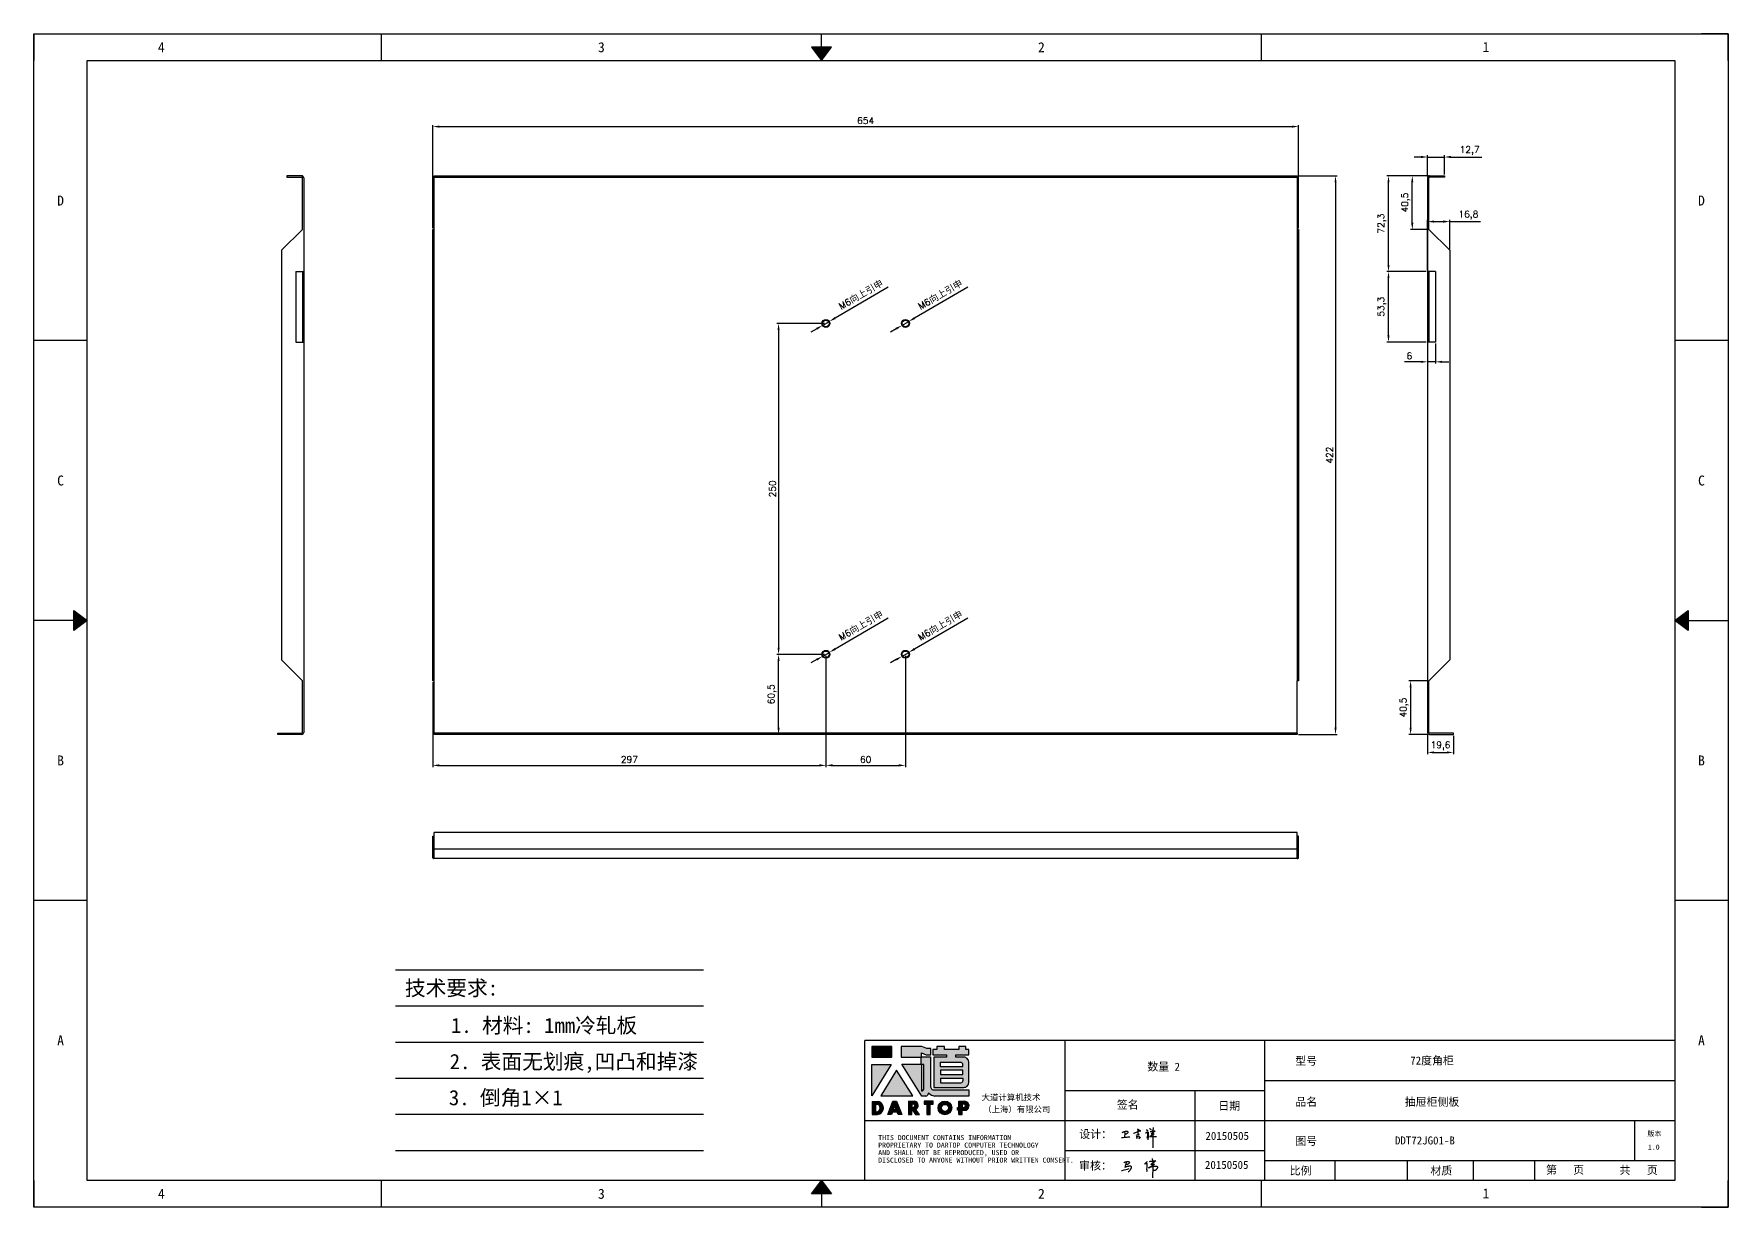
# Model space of a CAD drawing. Header units: millimetres. Extents: x -43476 to -13830, y -16942 to 55335.
# Drawn here: x -38218 to -36938, y 33428 to 34314 of the extents above; entities that cross this region are included whole.
import ezdxf
from ezdxf.enums import TextEntityAlignment as Align

# ---------------------------------------------------------------- set-up
doc = ezdxf.new("R2010")
doc.units = ezdxf.units.MM
doc.linetypes.add('DOT', pattern=[0.25, 0, -0.25])
doc.layers.add('4', color=7, linetype='Continuous')
doc.layers.add('print', color=30, linetype='Continuous')
doc.layers.add('dim', color=2, linetype='Continuous', lineweight=9)
doc.styles.add('Dartop', font='')
doc.styles.add('HZ', font='')
doc.styles.add('hzHT', font='simhei.ttf')
doc.styles.get("Standard").update_dxf_attribs({"font": 'txt', "bigfont": 'gbcbig.shx'})
doc.styles.get('Dartop').set_extended_font_data('FangSong_GB2312')
doc.styles.get('HZ').set_extended_font_data('SimSun')
doc.dimstyles.new('small', dxfattribs={"dimtxt": 5, "dimasz": 5, "dimexe": 1.25, "dimexo": 1, "dimgap": 2, "dimtad": 1, "dimtxsty": 'Standard', "dimcen": 2.5, "dimadec": 0, "dimazin": 0, "dimtfac": 1, "dimtmove": 0, "dimatfit": 3, "dimfxl": 0, "dimarcsym": 0})

# ---------------------------------------------------------------- blocks, each defined once
blk = doc.blocks.new('*U5')
at = {"color": 254, "linetype": 'Continuous', "extrusion": (0, 0, -1)}
for points in [[(-17, 0.333), (-16.812, 0.25), (-17, 0.5)], [(-17, 0.333), (-17.188, 0.25), (-16.812, 0.25)], [(-17, 0.333), (-17, 0.5), (-17.188, 0.25)]]:
    blk.add_solid(points, dxfattribs=at)
blk = doc.blocks.new('*U4')
at = {"color": 254, "linetype": 'Continuous', "extrusion": (0, 0, -1)}
for points in [[(-33.167, 11), (-33, 11), (-33.25, 11.188)], [(-33.167, 11), (-33.25, 11.188), (-33.25, 10.812)], [(-33.167, 11), (-33.25, 10.812), (-33, 11)]]:
    blk.add_solid(points, dxfattribs=at)
blk = doc.blocks.new('*U6')
at = {"color": 254, "linetype": 'Continuous'}
for points in [[(17, 21.667), (17.188, 21.75), (16.812, 21.75)], [(17, 21.667), (16.812, 21.75), (17, 21.5)], [(17, 21.667), (17, 21.5), (17.188, 21.75)]]:
    blk.add_solid(points, dxfattribs=at)
blk = doc.blocks.new('*U3')
at = {"color": 254, "linetype": 'Continuous', "extrusion": (0, 0, -1)}
for points in [[(-0.833, 11), (-0.75, 10.812), (-0.75, 11.188)], [(-0.833, 11), (-0.75, 11.188), (-1, 11)], [(-0.833, 11), (-1, 11), (-0.75, 10.812)]]:
    blk.add_solid(points, dxfattribs=at)
blk = doc.blocks.new('dadao')
for p, q in [((48, 19.2), (44.9, 10.4)), ((44.9, 10.4), (51.2, 10.4)), ((51.2, 10.4), (48, 19.2))]:
    blk.add_line(p, q)
for points in [[(41.8, 121.6), (41.8, 143.7), (-0.4, 143.7), (-0.4, 121.6), (41.8, 121.6)], [(104.8, 122), (104.8, 130.3), (114.1, 126.3), (124.2, 126.3), (124.2, 139.6), (115.9, 139.6), (105.1, 143.9), (61.5, 143.9)], [(61.7, 144), (61.7, 121.3), (103.9, 121.3)], [(113.4, 38.7), (105.1, 38.7), (63, 106.5), (103.9, 106.5), (103.9, 120.9), (103.9, 121.3)], [(109.7, 53.6), (109.7, 106.2), (104.3, 106.2), (104.3, 50.4), (106.6, 50.4)], [(144.6, 94.4), (144.6, 84.8), (192, 84.8), (192, 94.1), (144.9, 94.1)], [(120.2, 45), (119.5, 45), (119.5, 44.6)], [(0, 28), (0, 0), (11.8, 0)], [(0.1, 28), (14, 28)], [(7.1, 21.8), (7.1, 6.1), (12, 6.1)], [(7.1, 21.8), (11.4, 21.8)], [(76.8, 28.2), (76.8, 0), (84.1, 0), (84.1, 11.1), (91.6, -0.1), (100.3, -0.1), (91.7, 11.1)], [(76.8, 28.2), (90.6, 28.2)], [(84, 22.7), (84, 15.3), (87.2, 15.3)], [(84, 22.7), (87.3, 22.7)], [(183.7, 0), (183.7, 9.6), (180.6, 9.6), (180.6, 14.9), (183.8, 14.9), (183.8, 28.1), (196.1, 28.1), (196.5, 28.1)], [(183.7, 0), (190.9, 0), (190.9, 9.6), (198.8, 9.6)], [(194.9, 22.3), (190.8, 22.3), (190.8, 15), (194.4, 15)]]:
    blk.add_lwpolyline(points)
blk.add_lwpolyline([(137.1, 144.2), (137.1, 137.9), (128.3, 137.9), (128.3, 126.5), (157.3, 126.5), (157.3, 121.5), (130.3, 121.5), (130.3, 57.5), (194.4, 57.5, 0.414214), (204.4, 67.5), (204.4, 111.3, 0.414214), (194.4, 121.3), (177.5, 121.3), (177.5, 126.3), (204.7, 126.3), (204.7, 137.7), (198.2, 137.7), (198.2, 143.9), (183.3, 143.9), (183.3, 138), (153, 138), (153, 144.2), (137.1, 144.2)], format="xyb", close=True)
for points in [[(104.8, 122), (123.4, 122), (123.4, 60, 0.414214), (131.4, 52), (204.8, 52), (204.8, 39.1), (131.7, 39.1)], [(144.3, 110.8), (144.3, 101.8), (192.3, 101.8), (192.3, 105.5, 0.414214), (187.3, 110.5), (144.3, 110.5)], [(144.6, 77), (144.6, 67.5), (187.6, 67.5, 0.414214), (192.6, 72.5), (192.6, 76.4), (144.6, 76.4)]]:
    blk.add_lwpolyline(points, format="xyb")
for points in [[(-0.3, 106.2), (40.4, 106.2), (-0.3, 39.7), (-0.3, 106.2)], [(51.7, 94.1), (18.4, 39.3), (86.2, 39.3)], [(43.8, 28.2), (51.8, 28.2), (62.6, -0.1), (55, -0.1), (53.2, 5), (42.9, 5), (41.1, 0), (33.6, 0)], [(110, 28.1), (110, 21.9), (116, 21.9), (116, -0.1), (123.2, -0.1), (123.2, 22), (129.2, 22), (129.2, 28.1), (110, 28.1)]]:
    blk.add_lwpolyline(points, close=True)
for radius in [14.5, 7.44]:
    blk.add_circle((154.2, 14.2), radius)
for centre, radius, start, end in [((99.2, 60.7), 12.6, 305.6399, 325.969), ((111.6, 46.7), 8.19, 282.9811, 347.6627), ((136, 61.7), 22.9, 226.7358, 259.3209), ((8.5, 13.9), 8.49, 294.2143, 69.7177), ((9.6, 14.2), 14.4, 278.6604, 72.3203), ((86.4, 19), 3.8, 282.527, 76.7196), ((88.6, 19.4), 8.95, 290.6073, 77.2124), ((193.7, 18.7), 3.8, 280.9891, 72.5513), ((195.7, 18.6), 9.51, 288.8959, 85.2442)]:
    blk.add_arc(centre, radius, start, end)
blk = doc.blocks.new('h')
for p, q in [((20768.1, -2360.9), (20773, -2359.1)), ((20769.5, -2366.9), (20769.8, -2370.6)), ((20769.8, -2370.6), (20770.9, -2378)), ((20770.9, -2378), (20771.5, -2370.6)), ((20772.4, -2369.3), (20774.9, -2367.8)), ((20773, -2359.1), (20784.1, -2355.2)), ((20773.3, -2331.8), (20775.3, -2338.7)), ((20789.1, -2340.9), (20773.5, -2331.9)), ((20775.3, -2338.7), (20775.6, -2351.2)), ((20775.6, -2351.2), (20775.5, -2357.3)), ((20782.2, -2369.2), (20780, -2377.1)), ((20780, -2377.1), (20788.3, -2371.3)), ((20780.1, -2366.4), (20780.8, -2366.4)), ((20781.9, -2367.4), (20782.2, -2369.2)), ((20845.7, -2343.5), (20848.4, -2353)), ((20848.9, -2370.3), (20847.9, -2424)), ((20848.4, -2353), (20848.9, -2370.3))]:
    blk.add_line(p, q)
for points in [[(20696.6, -2372.4, 0.002073), (20710.6, -2371.9, 0.016137), (20719.6, -2371.3, 0.008314), (20736.9, -2369.3)], [(20699.1, -2348.2, -0.029745), (20704.6, -2345.4, -0.046842), (20708.4, -2344.2, -0.00919), (20714.3, -2343, -0.018517), (20717.2, -2342.5, -0.037841), (20720.3, -2342.4, -0.039541), (20723.2, -2342.8, -0.149785), (20726, -2344.3, -0.204935), (20726.9, -2346.6, -0.074872), (20726.5, -2348.3, -0.061615), (20725.6, -2350.3, -0.034204), (20723.8, -2352.6, -0.045776), (20722.3, -2354.1, -0.054985), (20720.4, -2355.3, -0.036348), (20717.3, -2356.5, -0.067752), (20715.7, -2356.8, -0.043553), (20713.2, -2356.7)], [(20755, -2351.9, -0.024077), (20759.9, -2350.1, -0.013147), (20768.7, -2346.5, -0.00522), (20775.4, -2344.1, -0.018517), (20777.3, -2343.4, -0.008274), (20786.3, -2341, -0.039541), (20788.3, -2340.8, -0.079216), (20789.4, -2341, -0.204935)], [(20813.5, -2350.1, 0.007348), (20815.9, -2348.7, 0.008421), (20818, -2347.3, 0.009459), (20819.7, -2346.2, -0.016325), (20820.7, -2345.5, -0.173771), (20821.8, -2345.3, -0.085159), (20823.9, -2346, -0.125883), (20826, -2347.9, -0.160659), (20826.6, -2350.1, -0.010447), (20826.5, -2352.3, -0.008247), (20826.2, -2355.1, -0.002698), (20825.3, -2374, 0.001562), (20823.9, -2383.7, 0.016137)], [(20816.8, -2335, -0.053561), (20819.6, -2336.1, -0.075272), (20821.3, -2337.3, -0.005295), (20822.5, -2338.5, -0.009337), (20823.1, -2339.1, -0.026146), (20823.7, -2339.8, -0.016644), (20824.5, -2340.9)], [(20832.1, -2329.2, -0.053561), (20834.9, -2330.3, -0.075272), (20836.7, -2331.5, -0.005295), (20837.8, -2332.6, -0.009337), (20838.5, -2333.3, -0.026146), (20839, -2334, -0.016644), (20839.8, -2335.1)], [(20836, -2343.7, -0.02797), (20842.1, -2342.6, -0.048868), (20845.6, -2342.2, -0.00919), (20851.1, -2341.4, -0.018517), (20853.9, -2341.1, -0.037841), (20856.7, -2341.2, -0.039541), (20859.4, -2341.6, -0.018282), (20840.6, -2354.7, -0.000937)], [(20847.6, -2340.2, 0.021784), (20849.6, -2335.9, 0.028296), (20850.8, -2332.4, 0.008136), (20851.9, -2328.2, 0.028913), (20852.2, -2327, 0.08193), (20852.1, -2325.9, 0.075058), (20851.7, -2324.7, 0.275043)]]:
    blk.add_lwpolyline(points, format="xyb")
for points in [[(20711.3, -2343.5), (20711.3, -2343.5), (20711.5, -2355.8), (20710.7, -2368), (20710.6, -2371.9)], [(20821.5, -2350.6), (20822.4, -2359.2), (20822.2, -2364.9), (20821.7, -2369), (20821.3, -2376.3), (20823.6, -2368.5), (20827.2, -2366.3), (20829.5, -2366.3)], [(20840.6, -2354.7), (20850, -2354.7), (20855, -2354.3), (20845.9, -2361.1), (20840.5, -2364), (20833, -2367.5), (20863.2, -2367.4), (20865.9, -2367.3)]]:
    blk.add_lwpolyline(points)
for centre, radius, start, end in [((20773.7, -2371.2), 2.3, 121.9907, 163.60158), ((20787.5, -2406), 40.3, 100.61827, 108.24823), ((20780.8, -2367.6), 1.15, 9.4675, 90)]:
    blk.add_arc(centre, radius, start, end)
blk = doc.blocks.new('*D17')
at = {"layer": 'Defpoints', "color": 0, "transparency": 16777216}
for p in [(-37262.6, 34244.2), (-37916.6, 34166.5), (-37262.6, 34166.5)]:
    blk.add_point(p, dxfattribs=at)
at = {"layer": 'dim', "color": 0, "lineweight": -2, "transparency": 16777216}
for p, q in [((-37916.6, 34167.5), (-37916.6, 34245.4)), ((-37911.6, 34244.2), (-37267.6, 34244.2)), ((-37262.6, 34167.5), (-37262.6, 34245.4))]:
    blk.add_line(p, q, dxfattribs=at)
at = {"layer": 'dim', "color": 0, "transparency": 16777216}
for points in [[(-37911.6, 34245), (-37911.6, 34243.4), (-37916.6, 34244.2)], [(-37267.6, 34245), (-37267.6, 34243.4), (-37262.6, 34244.2)]]:
    blk.add_solid(points, dxfattribs=at)
at = {"layer": 'dim', "color": 0, "transparency": 16777216, "insert": (-37589.6, 34248.7), "char_height": 5, "attachment_point": 5}
blk.add_mtext('654', dxfattribs=at)
blk = doc.blocks.new('*D18')
at = {"layer": 'Defpoints', "color": 0, "transparency": 16777216}
for p in [(-37263.6, 34207), (-37263.6, 33785), (-37234.7, 33785)]:
    blk.add_point(p, dxfattribs=at)
at = {"layer": 'dim', "color": 0, "lineweight": -2, "transparency": 16777216}
for p, q in [((-37262.6, 34207), (-37233.5, 34207)), ((-37234.7, 34202), (-37234.7, 33790)), ((-37262.6, 33785), (-37233.5, 33785))]:
    blk.add_line(p, q, dxfattribs=at)
at = {"layer": 'dim', "color": 0, "transparency": 16777216}
for points in [[(-37235.5, 34202), (-37233.9, 34202), (-37234.7, 34207)], [(-37235.5, 33790), (-37233.9, 33790), (-37234.7, 33785)]]:
    blk.add_solid(points, dxfattribs=at)
at = {"layer": 'dim', "color": 0, "transparency": 16777216, "insert": (-37239.2, 33996), "char_height": 5, "attachment_point": 5, "rotation": 90}
blk.add_mtext('422', dxfattribs=at)
blk = doc.blocks.new('*D19')
at = {"layer": 'Defpoints', "color": 0, "transparency": 16777216}
for p in [(-37152.5, 34221.2), (-37165.2, 34205.5), (-37152.5, 34207)]:
    blk.add_point(p, dxfattribs=at)
at = {"layer": 'dim', "color": 0, "lineweight": -2, "transparency": 16777216}
for p, q in [((-37170.2, 34221.2), (-37175.2, 34221.2)), ((-37165.2, 34206.5), (-37165.2, 34222.5)), ((-37165.2, 34221.2), (-37152.5, 34221.2)), ((-37152.5, 34208), (-37152.5, 34222.5)), ((-37147.5, 34221.2), (-37124.3, 34221.2))]:
    blk.add_line(p, q, dxfattribs=at)
at = {"layer": 'dim', "color": 0, "transparency": 16777216}
for points in [[(-37170.2, 34222.1), (-37170.2, 34220.4), (-37165.2, 34221.2)], [(-37147.5, 34222.1), (-37147.5, 34220.4), (-37152.5, 34221.2)]]:
    blk.add_solid(points, dxfattribs=at)
at = {"layer": 'dim', "color": 0, "transparency": 16777216, "insert": (-37133.4, 34226.1), "char_height": 5, "attachment_point": 5}
blk.add_mtext('12,7', dxfattribs=at)
blk = doc.blocks.new('*D20')
at = {"layer": 'Defpoints', "color": 0, "transparency": 16777216}
for p in [(-37148.4, 34172.4), (-37148.4, 34150.7), (-37165.2, 34134.7)]:
    blk.add_point(p, dxfattribs=at)
at = {"layer": 'dim', "color": 0, "lineweight": -2, "transparency": 16777216}
for p, q in [((-37165.2, 34135.7), (-37165.2, 34173.7)), ((-37160.2, 34172.4), (-37153.4, 34172.4)), ((-37148.4, 34151.7), (-37148.4, 34173.7)), ((-37148.4, 34172.4), (-37125.2, 34172.4))]:
    blk.add_line(p, q, dxfattribs=at)
at = {"layer": 'dim', "color": 0, "transparency": 16777216}
for points in [[(-37160.2, 34173.3), (-37160.2, 34171.6), (-37165.2, 34172.4)], [(-37153.4, 34173.3), (-37153.4, 34171.6), (-37148.4, 34172.4)]]:
    blk.add_solid(points, dxfattribs=at)
at = {"layer": 'dim', "color": 0, "transparency": 16777216, "insert": (-37134.3, 34177.3), "char_height": 5, "attachment_point": 5}
blk.add_mtext('16,8', dxfattribs=at)
blk = doc.blocks.new('*D21')
at = {"layer": 'Defpoints', "color": 0, "transparency": 16777216}
for p in [(-37194.7, 34207), (-37163.7, 34207), (-37165.2, 34134.7)]:
    blk.add_point(p, dxfattribs=at)
at = {"layer": 'dim', "color": 0, "lineweight": -2, "transparency": 16777216}
for p, q in [((-37164.7, 34207), (-37195.9, 34207)), ((-37194.7, 34139.7), (-37194.7, 34202)), ((-37166.2, 34134.7), (-37195.9, 34134.7))]:
    blk.add_line(p, q, dxfattribs=at)
at = {"layer": 'dim', "color": 0, "transparency": 16777216}
for points in [[(-37195.5, 34202), (-37193.9, 34202), (-37194.7, 34207)], [(-37195.5, 34139.7), (-37193.9, 34139.7), (-37194.7, 34134.7)]]:
    blk.add_solid(points, dxfattribs=at)
at = {"layer": 'dim', "color": 0, "transparency": 16777216, "insert": (-37199.6, 34170.9), "char_height": 5, "attachment_point": 5, "rotation": 90}
blk.add_mtext('72,3', dxfattribs=at)
blk = doc.blocks.new('*D22')
at = {"layer": 'Defpoints', "color": 0, "transparency": 16777216}
for p in [(-37194.7, 34134.7), (-37165.2, 34134.7), (-37165.2, 34081.4)]:
    blk.add_point(p, dxfattribs=at)
at = {"layer": 'dim', "color": 0, "lineweight": -2, "transparency": 16777216}
for p, q in [((-37166.2, 34134.7), (-37195.9, 34134.7)), ((-37194.7, 34086.4), (-37194.7, 34129.7)), ((-37166.2, 34081.4), (-37195.9, 34081.4))]:
    blk.add_line(p, q, dxfattribs=at)
at = {"layer": 'dim', "color": 0, "transparency": 16777216}
for points in [[(-37195.5, 34129.7), (-37193.9, 34129.7), (-37194.7, 34134.7)], [(-37195.5, 34086.4), (-37193.9, 34086.4), (-37194.7, 34081.4)]]:
    blk.add_solid(points, dxfattribs=at)
at = {"layer": 'dim', "color": 0, "transparency": 16777216, "insert": (-37199.6, 34108.1), "char_height": 5, "attachment_point": 5, "rotation": 90}
blk.add_mtext('53,3', dxfattribs=at)
blk = doc.blocks.new('*D23')
at = {"layer": 'Defpoints', "color": 0, "transparency": 16777216}
for p in [(-37165.2, 33786.5), (-37145.6, 33785), (-37145.6, 33771.4)]:
    blk.add_point(p, dxfattribs=at)
at = {"layer": 'dim', "color": 0, "lineweight": -2, "transparency": 16777216}
for p, q in [((-37165.2, 33785.5), (-37165.2, 33770.2)), ((-37145.6, 33784), (-37145.6, 33770.2)), ((-37160.2, 33771.4), (-37150.6, 33771.4))]:
    blk.add_line(p, q, dxfattribs=at)
at = {"layer": 'dim', "color": 0, "transparency": 16777216}
for points in [[(-37160.2, 33772.2), (-37160.2, 33770.6), (-37165.2, 33771.4)], [(-37150.6, 33772.2), (-37150.6, 33770.6), (-37145.6, 33771.4)]]:
    blk.add_solid(points, dxfattribs=at)
at = {"layer": 'dim', "color": 0, "transparency": 16777216, "insert": (-37155.4, 33776.3), "char_height": 5, "attachment_point": 5}
blk.add_mtext('19,6', dxfattribs=at)
blk = doc.blocks.new('*D24')
at = {"layer": 'Defpoints', "color": 0, "transparency": 16777216}
for p in [(-37164.2, 33825.5), (-37178, 33785), (-37163.7, 33785)]:
    blk.add_point(p, dxfattribs=at)
at = {"layer": 'dim', "color": 0, "lineweight": -2, "transparency": 16777216}
for p, q in [((-37165.2, 33825.5), (-37179.3, 33825.5)), ((-37178, 33820.5), (-37178, 33790)), ((-37164.7, 33785), (-37179.3, 33785))]:
    blk.add_line(p, q, dxfattribs=at)
at = {"layer": 'dim', "color": 0, "transparency": 16777216}
for points in [[(-37178.8, 33820.5), (-37177.2, 33820.5), (-37178, 33825.5)], [(-37178.8, 33790), (-37177.2, 33790), (-37178, 33785)]]:
    blk.add_solid(points, dxfattribs=at)
at = {"layer": 'dim', "color": 0, "transparency": 16777216, "insert": (-37182.9, 33805.3), "char_height": 5, "attachment_point": 5, "rotation": 90}
blk.add_mtext('40,5', dxfattribs=at)
blk = doc.blocks.new('*D25')
at = {"layer": 'Defpoints', "color": 0, "transparency": 16777216}
for p in [(-37176.7, 34207), (-37163.7, 34207), (-37164.2, 34166.5)]:
    blk.add_point(p, dxfattribs=at)
at = {"layer": 'dim', "color": 0, "lineweight": -2, "transparency": 16777216}
for p, q in [((-37164.7, 34207), (-37178, 34207)), ((-37176.7, 34171.5), (-37176.7, 34202)), ((-37165.2, 34166.5), (-37178, 34166.5))]:
    blk.add_line(p, q, dxfattribs=at)
at = {"layer": 'dim', "color": 0, "transparency": 16777216}
for points in [[(-37177.6, 34202), (-37175.9, 34202), (-37176.7, 34207)], [(-37177.6, 34171.5), (-37175.9, 34171.5), (-37176.7, 34166.5)]]:
    blk.add_solid(points, dxfattribs=at)
at = {"layer": 'dim', "color": 0, "transparency": 16777216, "insert": (-37181.7, 34186.8), "char_height": 5, "attachment_point": 5, "rotation": 90}
blk.add_mtext('40,5', dxfattribs=at)
blk = doc.blocks.new('*D26')
at = {"layer": 'Defpoints', "color": 0, "transparency": 16777216}
for p in [(-37165.2, 34081.4), (-37159.2, 34081.4), (-37165.2, 34066.5)]:
    blk.add_point(p, dxfattribs=at)
at = {"layer": 'dim', "color": 0, "lineweight": -2, "transparency": 16777216}
for p, q in [((-37165.2, 34080.4), (-37165.2, 34065.3)), ((-37159.2, 34080.4), (-37159.2, 34065.3)), ((-37170.2, 34066.5), (-37182.5, 34066.5)), ((-37159.2, 34066.5), (-37165.2, 34066.5)), ((-37154.2, 34066.5), (-37149.2, 34066.5))]:
    blk.add_line(p, q, dxfattribs=at)
at = {"layer": 'dim', "color": 0, "transparency": 16777216}
for points in [[(-37170.2, 34067.3), (-37170.2, 34065.7), (-37165.2, 34066.5)], [(-37154.2, 34067.3), (-37154.2, 34065.7), (-37159.2, 34066.5)]]:
    blk.add_solid(points, dxfattribs=at)
at = {"layer": 'dim', "color": 0, "transparency": 16777216, "insert": (-37178.9, 34071), "char_height": 5, "attachment_point": 5}
blk.add_mtext('6', dxfattribs=at)
blk = doc.blocks.new('*D27')
at = {"layer": 'Defpoints', "color": 0}
for p in [(-37619.6, 33845.5), (-37916.6, 33825.5), (-37619.6, 33761.6)]:
    blk.add_point(p, dxfattribs=at)
at = {"layer": 'dim', "color": 0, "lineweight": -2}
for p, q in [((-37619.6, 33844.5), (-37619.6, 33760.4)), ((-37916.6, 33824.5), (-37916.6, 33760.4)), ((-37911.6, 33761.6), (-37624.6, 33761.6))]:
    blk.add_line(p, q, dxfattribs=at)
at = {"layer": 'dim', "color": 0}
for points in [[(-37911.6, 33762.5), (-37911.6, 33760.8), (-37916.6, 33761.6)], [(-37624.6, 33762.5), (-37624.6, 33760.8), (-37619.6, 33761.6)]]:
    blk.add_solid(points, dxfattribs=at)
at = {"layer": 'dim', "color": 0, "insert": (-37768.1, 33766.1), "char_height": 5, "attachment_point": 5}
blk.add_mtext('297', dxfattribs=at)
blk = doc.blocks.new('*D28')
at = {"layer": 'Defpoints', "color": 0}
for p in [(-37622.2, 33844), (-37617, 33847)]:
    blk.add_point(p, dxfattribs=at)
at = {"layer": 'dim', "color": 0, "lineweight": -2}
for p, q in [((-37572.5, 33872.9), (-37612.7, 33849.5)), ((-37626.5, 33841.5), (-37630.9, 33839)), ((-37622.2, 33844), (-37617, 33847))]:
    blk.add_line(p, q, dxfattribs=at)
at = {"layer": 'dim', "color": 0}
for points in [[(-37613.1, 33850.3), (-37612.3, 33848.8), (-37617, 33847)], [(-37627, 33842.2), (-37626.1, 33840.8), (-37622.2, 33844)]]:
    blk.add_solid(points, dxfattribs=at)
at = {"layer": 'dim', "color": 0, "insert": (-37593.1, 33867), "char_height": 5, "attachment_point": 5, "rotation": 30.1466}
blk.add_mtext('M6{\\fSimSun|b0|i0|c134|p2;向上引申}', dxfattribs=at)
blk = doc.blocks.new('*D29')
at = {"layer": 'Defpoints', "color": 0}
for p in [(-37655.4, 33845.5), (-37619.6, 33845.5), (-37619.6, 33785)]:
    blk.add_point(p, dxfattribs=at)
at = {"layer": 'dim', "color": 0, "lineweight": -2}
for p, q in [((-37620.6, 33845.5), (-37656.6, 33845.5)), ((-37655.4, 33790), (-37655.4, 33840.5)), ((-37620.6, 33785), (-37656.6, 33785))]:
    blk.add_line(p, q, dxfattribs=at)
at = {"layer": 'dim', "color": 0}
for points in [[(-37656.2, 33840.5), (-37654.6, 33840.5), (-37655.4, 33845.5)], [(-37656.2, 33790), (-37654.6, 33790), (-37655.4, 33785)]]:
    blk.add_solid(points, dxfattribs=at)
at = {"layer": 'dim', "color": 0, "insert": (-37660.3, 33815.3), "char_height": 5, "attachment_point": 5, "rotation": 90}
blk.add_mtext('60,5', dxfattribs=at)
blk = doc.blocks.new('*D30')
at = {"layer": 'Defpoints', "color": 0}
for p in [(-37619.6, 34095.5), (-37655.4, 33845.5), (-37619.6, 33845.5)]:
    blk.add_point(p, dxfattribs=at)
at = {"layer": 'dim', "color": 0, "lineweight": -2}
for p, q in [((-37620.6, 34095.5), (-37656.6, 34095.5)), ((-37655.4, 34090.5), (-37655.4, 33850.5)), ((-37620.6, 33845.5), (-37656.6, 33845.5))]:
    blk.add_line(p, q, dxfattribs=at)
at = {"layer": 'dim', "color": 0}
for points in [[(-37656.2, 34090.5), (-37654.6, 34090.5), (-37655.4, 34095.5)], [(-37656.2, 33850.5), (-37654.6, 33850.5), (-37655.4, 33845.5)]]:
    blk.add_solid(points, dxfattribs=at)
at = {"layer": 'dim', "color": 0, "insert": (-37659.9, 33970.5), "char_height": 5, "attachment_point": 5, "rotation": 90}
blk.add_mtext('250', dxfattribs=at)
blk = doc.blocks.new('*D58')
at = {"layer": 'Defpoints', "color": 0}
for p in [(-37622.2, 34094), (-37617, 34097)]:
    blk.add_point(p, dxfattribs=at)
at = {"layer": 'dim', "color": 0, "lineweight": -2}
for p, q in [((-37572.5, 34122.9), (-37612.7, 34099.5)), ((-37622.2, 34094), (-37617, 34097)), ((-37626.5, 34091.5), (-37630.9, 34089))]:
    blk.add_line(p, q, dxfattribs=at)
at = {"layer": 'dim', "color": 0}
for points in [[(-37627, 34092.2), (-37626.1, 34090.8), (-37622.2, 34094)], [(-37613.1, 34100.3), (-37612.3, 34098.8), (-37617, 34097)]]:
    blk.add_solid(points, dxfattribs=at)
at = {"layer": 'dim', "color": 0, "insert": (-37593.1, 34117), "char_height": 5, "attachment_point": 5, "rotation": 30.1466}
blk.add_mtext('M6{\\fSimSun|b0|i0|c134|p2;向上引申}', dxfattribs=at)
blk = doc.blocks.new('*D277')
at = {"layer": 'Defpoints', "color": 0}
for p in [(-37559.6, 33845.5), (-37619.6, 33825.5), (-37559.6, 33761.6)]:
    blk.add_point(p, dxfattribs=at)
at = {"layer": 'dim', "color": 0, "lineweight": -2}
for p, q in [((-37559.6, 33844.5), (-37559.6, 33760.4)), ((-37619.6, 33824.5), (-37619.6, 33760.4)), ((-37614.6, 33761.6), (-37564.6, 33761.6))]:
    blk.add_line(p, q, dxfattribs=at)
at = {"layer": 'dim', "color": 0}
for points in [[(-37614.6, 33762.5), (-37614.6, 33760.8), (-37619.6, 33761.6)], [(-37564.6, 33762.5), (-37564.6, 33760.8), (-37559.6, 33761.6)]]:
    blk.add_solid(points, dxfattribs=at)
at = {"layer": 'dim', "color": 0, "insert": (-37589.6, 33766.1), "char_height": 5, "attachment_point": 5}
blk.add_mtext('60', dxfattribs=at)
blk = doc.blocks.new('*D278')
at = {"layer": 'Defpoints', "color": 0}
for p in [(-37562.2, 33844), (-37557, 33847)]:
    blk.add_point(p, dxfattribs=at)
at = {"layer": 'dim', "color": 0, "lineweight": -2}
for p, q in [((-37512.5, 33872.9), (-37552.7, 33849.5)), ((-37566.5, 33841.5), (-37570.9, 33839)), ((-37562.2, 33844), (-37557, 33847))]:
    blk.add_line(p, q, dxfattribs=at)
at = {"layer": 'dim', "color": 0}
for points in [[(-37553.1, 33850.3), (-37552.3, 33848.8), (-37557, 33847)], [(-37567, 33842.2), (-37566.1, 33840.8), (-37562.2, 33844)]]:
    blk.add_solid(points, dxfattribs=at)
at = {"layer": 'dim', "color": 0, "insert": (-37533.1, 33867), "char_height": 5, "attachment_point": 5, "rotation": 30.1466}
blk.add_mtext('M6{\\fSimSun|b0|i0|c134|p2;向上引申}', dxfattribs=at)
blk = doc.blocks.new('*D276')
at = {"layer": 'Defpoints', "color": 0}
for p in [(-37562.2, 34094), (-37557, 34097)]:
    blk.add_point(p, dxfattribs=at)
at = {"layer": 'dim', "color": 0, "lineweight": -2}
for p, q in [((-37512.5, 34122.9), (-37552.7, 34099.5)), ((-37562.2, 34094), (-37557, 34097)), ((-37566.5, 34091.5), (-37570.9, 34089))]:
    blk.add_line(p, q, dxfattribs=at)
at = {"layer": 'dim', "color": 0}
for points in [[(-37567, 34092.2), (-37566.1, 34090.8), (-37562.2, 34094)], [(-37553.1, 34100.3), (-37552.3, 34098.8), (-37557, 34097)]]:
    blk.add_solid(points, dxfattribs=at)
at = {"layer": 'dim', "color": 0, "insert": (-37533.1, 34117), "char_height": 5, "attachment_point": 5, "rotation": 30.1466}
blk.add_mtext('M6{\\fSimSun|b0|i0|c134|p2;向上引申}', dxfattribs=at)

msp = doc.modelspace()

# ---------------------------------------------------------------- hatches: boundary and pattern name
for points in [[(-37569.842, 33549.132), (-37584.909, 33549.132), (-37584.909, 33541.26), (-37569.842, 33541.26)], [(-37570.327, 33535.752), (-37584.869, 33535.752), (-37584.869, 33512.009)], [(-37566.296, 33531.443), (-37578.183, 33511.85), (-37553.977, 33511.85)], [(-37538.607, 33507.842), (-37545.487, 33507.842), (-37545.487, 33505.659), (-37543.34, 33505.659), (-37543.34, 33497.795), (-37540.77, 33497.795), (-37540.77, 33505.664), (-37538.607, 33505.664)]]:
    msp.add_hatch(color=0).paths.add_polyline_path(points)
h = msp.add_hatch(color=0)
h.paths.add_polyline_path([(-37547.325, 33544.348), (-37543.999, 33542.911), (-37540.404, 33542.911), (-37540.404, 33547.669), (-37543.37, 33547.669), (-37547.235, 33549.196), (-37562.722, 33549.196), (-37562.722, 33541.148), (-37547.653, 33541.148), (-37547.653, 33540.985), (-37547.653, 33535.842), (-37562.266, 33535.842), (-37547.236, 33511.654), (-37544.259, 33511.654, 0.27937482), (-37542.087, 33513.767), (-37542.087, 33513.878), (-37541.824, 33513.878, 0.14314537), (-37537.727, 33511.793), (-37511.61, 33511.793), (-37511.61, 33516.38), (-37537.838, 33516.38, -0.41421356), (-37540.695, 33519.237), (-37540.695, 33541.402), (-37547.325, 33541.402)])
h.paths.add_polyline_path([(-37547.501, 33535.739), (-37545.586, 33535.739), (-37545.586, 33516.965, -0.08893574), (-37546.696, 33515.824), (-37547.508, 33515.824)], flags=16)
h = msp.add_hatch(color=0)
h.paths.add_polyline_path([(-37511.655, 33547.003), (-37513.979, 33547.003), (-37513.979, 33549.214), (-37519.29, 33549.214), (-37519.29, 33547.114), (-37530.134, 33547.114), (-37530.134, 33549.324), (-37535.813, 33549.324), (-37535.813, 33547.073), (-37538.951, 33547.073), (-37538.951, 33542.998), (-37528.595, 33542.998), (-37528.595, 33541.195), (-37538.245, 33541.195), (-37538.245, 33518.375), (-37515.337, 33518.375, 0.41421356), (-37511.766, 33521.946), (-37511.766, 33537.574, 0.41421356), (-37515.337, 33541.145), (-37521.393, 33541.145), (-37521.393, 33542.913), (-37511.655, 33542.913)])
h.paths.add_polyline_path([(-37517.867, 33537.276, -0.41421356), (-37516.081, 33535.491), (-37516.081, 33534.181), (-37533.232, 33534.181), (-37533.232, 33537.276)], flags=16)
h.paths.add_polyline_path([(-37516.192, 33531.418), (-37516.192, 33528.102), (-37533.121, 33528.102), (-37533.121, 33531.418)], flags=16)
h.paths.add_polyline_path([(-37515.971, 33525.118), (-37515.971, 33523.698, -0.41421356), (-37517.756, 33521.912), (-37533.121, 33521.912), (-37533.121, 33525.118)], flags=16)
h = msp.add_hatch(color=0)
h.paths.add_polyline_path([(-37579.773, 33507.806), (-37584.762, 33507.806), (-37584.762, 33497.824), (-37580.56, 33497.824, 0.79301591)])
h.paths.add_polyline_path([(-37580.486, 33500.01), (-37582.23, 33500.01), (-37582.23, 33505.62), (-37580.679, 33505.62, -0.67136089)], flags=16)
h = msp.add_hatch(color=0)
h.paths.add_polyline_path([(-37566.258, 33507.888), (-37569.105, 33507.888), (-37572.766, 33497.814), (-37570.07, 33497.814), (-37569.435, 33499.599), (-37565.781, 33499.599), (-37565.133, 33497.792), (-37562.415, 33497.792)])
h.paths.add_polyline_path([(-37566.48, 33501.524), (-37568.743, 33501.524), (-37567.632, 33504.689)], flags=16)
h = msp.add_hatch(color=0)
h.paths.add_polyline_path([(-37552.419, 33507.881), (-37557.326, 33507.881), (-37557.326, 33497.808), (-37554.733, 33497.808), (-37554.733, 33501.801), (-37552.068, 33497.772), (-37548.935, 33497.772), (-37552.002, 33501.776, 0.74405494)])
h.paths.add_polyline_path([(-37554.756, 33503.292), (-37554.756, 33505.937), (-37553.597, 33505.937, -0.79680897), (-37553.615, 33503.292)], flags=16)
h = msp.add_hatch(color=0)
h.paths.add_polyline_path([(-37534.868, 33502.881, 1), (-37524.525, 33502.881, 1)])
h.paths.add_polyline_path([(-37527.039, 33502.881, -1), (-37532.353, 33502.881, -1)], flags=16)
h = msp.add_hatch(color=0)
h.paths.add_polyline_path([(-37514.604, 33507.857), (-37514.752, 33507.857), (-37519.127, 33507.857), (-37519.127, 33503.156), (-37520.287, 33503.156), (-37520.287, 33501.248), (-37519.145, 33501.248), (-37519.145, 33497.826), (-37516.592, 33497.826), (-37516.592, 33501.261), (-37513.786, 33501.261, 0.81230381)])
h.paths.add_polyline_path([(-37516.63, 33503.169), (-37516.63, 33505.799), (-37515.177, 33505.799, -0.77821343), (-37515.325, 33503.169)], flags=16)

# ---------------------------------------------------------------- linework, layer by layer
at = {"color": 0, "linetype": 'DOT'}
for p, q in [((-38217.89, 34314.247), (-36958.304, 34314.247)), ((-38217.89, 33448.054), (-38217.89, 34294.103)), ((-36938.16, 34294.103), (-36938.16, 33448.054)), ((-36958.304, 33427.91), (-38217.89, 33427.91))]:
    msp.add_line(p, q, dxfattribs=at)
at = {"color": 0}
for p, q in [((-38217.89, 34314.247), (-38217.89, 34294.103)), ((-37955.433, 34294.103), (-37955.433, 34314.247)), ((-37623.057, 34304.175), (-37623.057, 34314.247)), ((-37290.68, 34294.103), (-37290.68, 34314.247)), ((-36938.16, 34314.247), (-36958.304, 34314.247)), ((-36938.16, 34294.103), (-36938.16, 34314.247)), ((-38177.602, 33448.054), (-38177.602, 34294.103)), ((-38177.602, 34294.103), (-36978.448, 34294.103)), ((-36978.448, 34294.103), (-36978.448, 33448.054)), ((-38177.602, 34082.591), (-38217.89, 34082.591)), ((-36938.16, 34082.591), (-36978.448, 34082.591)), ((-38187.674, 33871.078), (-38217.89, 33871.078)), ((-36968.376, 33871.078), (-36938.16, 33871.078)), ((-38177.602, 33659.566), (-38217.89, 33659.566)), ((-36938.16, 33659.566), (-36978.448, 33659.566)), ((-36978.448, 33553.81), (-37590.322, 33553.81)), ((-37590.322, 33448.054), (-37590.322, 33553.81)), ((-37439.242, 33553.81), (-37439.242, 33448.054)), ((-37288.162, 33448.054), (-37288.162, 33553.81)), ((-37288.162, 33523.594), (-36978.448, 33523.594)), ((-37439.242, 33516.04), (-37288.162, 33516.04)), ((-37341.04, 33516.04), (-37341.04, 33448.054)), ((-37590.322, 33493.378), (-37439.242, 33493.378)), ((-37439.242, 33493.378), (-36978.448, 33493.378)), ((-37008.664, 33463.162), (-37008.664, 33493.378)), ((-37439.242, 33470.716), (-37288.162, 33470.716)), ((-37288.162, 33463.162), (-36978.448, 33463.162)), ((-37235.008, 33448.054), (-37235.008, 33463.162)), ((-37180.23, 33448.054), (-37180.23, 33463.162)), ((-37130.431, 33448.054), (-37130.431, 33463.162)), ((-37084.204, 33448.054), (-37084.204, 33463.162)), ((-38217.89, 33448.054), (-38217.89, 33427.91)), ((-36978.448, 33448.054), (-38177.602, 33448.054)), ((-37955.433, 33427.91), (-37955.433, 33448.054)), ((-37290.68, 33427.91), (-37290.68, 33448.054)), ((-36938.16, 33427.91), (-36938.16, 33448.054)), ((-37623.057, 33437.982), (-37623.057, 33427.91)), ((-36958.304, 33427.91), (-36938.16, 33427.91))]:
    msp.add_line(p, q, dxfattribs=at)
for p, q in [((-38015.558, 34207.031), (-38026.758, 34207.031)), ((-38026.758, 34207.031), (-38026.758, 34206.031)), ((-38026.758, 34206.031), (-38015.558, 34206.031)), ((-38015.058, 34166.531), (-38015.058, 34205.531)), ((-38014.058, 34205.531), (-38014.058, 33786.531)), ((-37915.622, 34207.031), (-37263.622, 34207.031)), ((-37915.622, 34166.531), (-37915.622, 34207.031)), ((-37915.622, 34206.031), (-37263.622, 34206.031)), ((-37263.622, 34207.031), (-37263.622, 34166.531)), ((-37165.185, 34205.531), (-37165.185, 33786.531)), ((-37164.185, 34166.531), (-37164.185, 34205.531)), ((-37163.685, 34207.031), (-37152.485, 34207.031)), ((-37152.485, 34206.031), (-37163.685, 34206.031)), ((-37152.485, 34207.031), (-37152.485, 34206.031)), ((-38030.858, 34150.731), (-38015.058, 34166.531)), ((-37915.622, 34166.531), (-37916.622, 34166.531)), ((-37916.622, 33825.531), (-37916.622, 34166.531)), ((-37915.622, 33825.531), (-37915.622, 34166.531)), ((-37263.622, 34166.531), (-37263.622, 33825.531)), ((-37262.622, 34166.531), (-37263.622, 34166.531)), ((-37262.622, 34166.531), (-37262.622, 33825.531)), ((-37148.385, 34150.731), (-37164.185, 34166.531)), ((-38030.858, 34150.731), (-38030.858, 33841.331)), ((-37915.622, 34150.731), (-37916.622, 34150.731)), ((-37262.622, 34150.731), (-37263.622, 34150.731)), ((-37148.385, 34150.731), (-37148.385, 33841.331)), ((-38020.058, 34134.731), (-38020.058, 34081.431)), ((-38020.058, 34134.731), (-38014.058, 34134.731)), ((-38015.058, 34134.731), (-38015.058, 34081.431)), ((-37159.185, 34134.731), (-37165.185, 34134.731)), ((-37164.185, 34134.731), (-37164.185, 34081.431)), ((-37159.185, 34134.731), (-37159.185, 34081.431)), ((-38020.058, 34081.431), (-38014.058, 34081.431)), ((-37159.185, 34081.431), (-37165.185, 34081.431)), ((-38030.858, 33841.331), (-38015.058, 33825.531)), ((-37915.622, 33841.331), (-37916.622, 33841.331)), ((-37262.622, 33841.331), (-37263.622, 33841.331)), ((-37148.385, 33841.331), (-37164.185, 33825.531)), ((-38015.058, 33786.531), (-38015.058, 33825.531)), ((-37915.622, 33825.531), (-37916.622, 33825.531)), ((-37915.622, 33786.031), (-37915.622, 33825.531)), ((-37262.622, 33825.531), (-37263.622, 33825.531)), ((-37263.622, 33785.031), (-37263.622, 33825.531)), ((-37164.185, 33786.531), (-37164.185, 33825.531)), ((-38033.658, 33785.031), (-38033.658, 33786.031)), ((-38033.658, 33786.031), (-38015.558, 33786.031)), ((-38015.558, 33785.031), (-38033.658, 33785.031)), ((-37915.622, 33785.031), (-37915.622, 33786.031)), ((-37263.622, 33786.031), (-37915.622, 33786.031)), ((-37263.622, 33785.031), (-37915.622, 33785.031)), ((-37263.622, 33786.031), (-37263.622, 33785.031)), ((-37145.585, 33786.031), (-37163.685, 33786.031)), ((-37163.685, 33785.031), (-37145.585, 33785.031)), ((-37145.585, 33785.031), (-37145.585, 33786.031)), ((-37916.622, 33691.876), (-37916.622, 33708.176)), ((-37916.622, 33708.176), (-37915.622, 33708.176)), ((-37263.622, 33710.976), (-37915.622, 33710.976)), ((-37915.622, 33691.376), (-37915.622, 33710.976)), ((-37263.622, 33691.376), (-37263.622, 33710.976)), ((-37262.622, 33708.176), (-37263.622, 33708.176)), ((-37262.622, 33691.876), (-37262.622, 33708.176)), ((-37263.622, 33698.276), (-37915.622, 33698.276)), ((-37915.622, 33691.376), (-37916.122, 33691.376)), ((-37263.622, 33691.376), (-37915.622, 33691.376)), ((-37263.622, 33691.376), (-37263.122, 33691.376)), ((-37374.36, 33458.387), (-37375.844, 33457.583)), ((-37373.292, 33458.958), (-37374.36, 33458.387)), ((-37374.299, 33460.159), (-37372.411, 33460.159)), ((-37371.404, 33460.25), (-37373.292, 33458.958)), ((-37373.224, 33464.639), (-37372.79, 33461.018)), ((-37372.72, 33458.345), (-37372.88, 33450.025)), ((-37372.79, 33461.018), (-37372.72, 33458.345)), ((-37372.411, 33460.159), (-37371.404, 33460.25))]:
    msp.add_line(p, q)
for points in [[(-37623.057, 34294.103), (-37615.503, 34304.175), (-37630.611, 34304.175), (-37623.057, 34294.103)], [(-38177.602, 33871.078), (-38187.674, 33863.524), (-38187.674, 33878.632), (-38177.602, 33871.078)], [(-36978.448, 33871.078), (-36968.376, 33878.632), (-36968.376, 33863.524), (-36978.448, 33871.078)], [(-37623.057, 33448.054), (-37615.503, 33437.982), (-37630.611, 33437.982), (-37623.057, 33448.054)]]:
    msp.add_lwpolyline(points, close=True, dxfattribs=at)
for points in [[(-37394.711, 33461.465, -0.02974503), (-37393.847, 33461.898, -0.04684215), (-37393.262, 33462.086, -0.00919025), (-37392.35, 33462.27, -0.01851715), (-37391.893, 33462.337, -0.03784064), (-37391.421, 33462.351, -0.03954126), (-37390.972, 33462.296, -0.14978519), (-37390.534, 33462.057, -0.20493524), (-37390.4, 33461.71, -0.07487171), (-37390.451, 33461.436, -0.06161465), (-37390.6, 33461.133, -0.0342039), (-37390.87, 33460.776, -0.04577587), (-37391.112, 33460.545, -0.05498501), (-37391.404, 33460.362, -0.03634791), (-37391.889, 33460.169, -0.06775206), (-37392.131, 33460.127, -0.04355337), (-37392.513, 33460.147)], [(-37375.844, 33457.583, -0.02974503), (-37374.497, 33458.259, -0.04684215), (-37373.585, 33458.552, -0.00919025), (-37372.161, 33458.84, -0.01851715), (-37371.448, 33458.943, -0.03784064), (-37370.711, 33458.966, -0.03954126), (-37370.012, 33458.879, -0.14978519), (-37369.328, 33458.506, -0.20493524), (-37369.119, 33457.965, -0.07487171), (-37369.198, 33457.538, -0.06161465), (-37369.431, 33457.065, -0.0342039), (-37369.852, 33456.509, -0.04577587), (-37370.23, 33456.149, -0.05498501), (-37370.686, 33455.862, -0.03634791), (-37371.442, 33455.561, -0.06775206), (-37371.82, 33455.496, -0.04355337), (-37372.416, 33455.527)], [(-37375.225, 33462.386, -0.02797026), (-37374.005, 33462.611, -0.04886788), (-37373.298, 33462.687, -0.00919025), (-37372.185, 33462.852, -0.01851715), (-37371.629, 33462.903, -0.03784064), (-37371.059, 33462.891, -0.03954126), (-37370.521, 33462.795, -0.01828189), (-37374.299, 33460.159, -0.0009369)]]:
    msp.add_lwpolyline(points, format="xyb")
msp.add_lwpolyline([(-37392.807, 33462.182), (-37392.807, 33462.182), (-37393.096, 33460.412), (-37393.571, 33458.748), (-37393.882, 33457.727)])
for centre, radius in [((-37619.622, 34095.531), 3), ((-37619.622, 34095.531), 2.5), ((-37559.622, 34095.531), 3), ((-37559.622, 34095.531), 2.5), ((-37619.622, 33845.531), 3), ((-37619.622, 33845.531), 2.5), ((-37559.622, 33845.531), 3), ((-37559.622, 33845.531), 2.5)]:
    msp.add_circle(centre, radius)
for centre, radius, start, end in [((-38015.558, 34205.531), 1.5, 0, 90), ((-38015.558, 34205.531), 0.5, 0, 90), ((-37163.685, 34205.531), 1.5, 90, 180), ((-37163.685, 34205.531), 0.5, 90, 180), ((-38015.558, 33786.531), 0.5, 270, 0), ((-38015.558, 33786.531), 1.5, 270, 0), ((-37163.685, 33786.531), 1.5, 180, 270), ((-37163.685, 33786.531), 0.5, 180, 270), ((-37916.122, 33691.876), 0.5, 180, 270), ((-37263.122, 33691.876), 0.5, 270, 0), ((-37396.92, 33458.655), 3.193, 281.076982, 291.212632), ((-37467.121, 33743.606), 296.638, 283.91895, 284.971512), ((-37389.003, 33449.283), 9.752, 113.202449, 120.017497), ((-37391.292, 33454.622), 3.943, 102.47486, 113.202449), ((-37385.579, 33428.8), 30.39, 100.36867, 102.47486), ((-37391.927, 33457.16), 2.515, 283.816254, 294.030509), ((-37389.701, 33451.326), 7.49, 96.125337, 100.36867), ((-37391.39, 33455.916), 1.16, 294.836428, 309.901134), ((-37406.855, 33470.184), 22.192, 316.919563, 320.58866), ((-37390.1, 33455.044), 3.75, 87.457037, 96.125337), ((-37390.086, 33455.359), 3.435, 78.399567, 87.457037), ((-37394.28, 33459.403), 5.643, 324.094808, 331.378357), ((-37389.601, 33457.722), 1.022, 44.324655, 78.399567), ((-37389.9, 33457.189), 0.754, 319.573073, 337.48549), ((-37391.977, 33458.848), 3.388, 324.910666, 333.348429), ((-37390.329, 33458.233), 1.65, 326.76781, 340.871018), ((-37389.275, 33458.04), 0.567, 357.998393, 44.324655), ((-37389.829, 33458.059), 1.122, 340.871018, 357.998393), ((-37386.289, 33473.448), 14.915, 299.265464, 300.9495), ((-37352.498, 33348.424), 115.167, 102.46592, 103.2053), ((-37430.98, 33516.094), 76.257, 313.366132, 315.296084), ((-37136.497, 33419.626), 243.4, 171.410173, 171.768083), ((-37377.347, 33460.388), 0.488, 52.375745, 91.291159), ((-37806.243, 33474.222), 429.463, 357.565664, 358.057278), ((-37377.514, 33460.464), 0.559, 357.196828, 33.705179), ((-37390.092, 33461.287), 13.166, 352.912546, 354.802684), ((-37385.153, 33460.838), 8.207, 354.802684, 357.196828)]:
    msp.add_arc(centre, radius, start, end)
at = {"layer": 'Defpoints'}
for p, q in [((-37944.658, 33607.227), (-37712.139, 33607.227)), ((-37944.658, 33579.927), (-37712.139, 33579.927)), ((-37944.658, 33579.927), (-37712.139, 33579.927)), ((-37944.658, 33552.627), (-37712.139, 33552.627)), ((-37944.658, 33525.327), (-37712.139, 33525.327)), ((-37944.658, 33498.027), (-37712.139, 33498.027)), ((-37944.658, 33470.727), (-37712.139, 33470.727))]:
    msp.add_line(p, q, dxfattribs=at)
at = {"layer": 'print'}
msp.add_lwpolyline([(-38217.89, 34314.247), (-36938.16, 34314.247), (-36938.16, 33427.91), (-38217.89, 33427.91)], close=True, dxfattribs=at)

# ---------------------------------------------------------------- block references
at = {"color": 0, "linetype": 'Continuous', "xscale": 40.28805309813855, "yscale": 40.28805309843684, "zscale": 40.28805309843723}
for name, p in [('*U6', (-38307.953, 33427.91)), ('*U3', (-38217.89, 33427.91)), ('*U4', (-38307.953, 33427.91)), ('*U5', (-38307.953, 33427.91))]:
    msp.add_blockref(name, p, dxfattribs=at)
at = {"color": 0}
for name, p, xscale, yscale, zscale in [('dadao', (-37584.762, 33497.824), 0.3570986524328962, 0.3570986524601059, 0.3570986524634209), ('h', (-40603.152, 33848.177), 0.1549482039698633, 0.1549482039698633, 0.1549482039698633)]:
    msp.add_blockref(name, p, dxfattribs=dict(at, xscale=xscale, yscale=yscale, zscale=zscale))

# ---------------------------------------------------------------- texts
for s, height, style, p in [('4', 7.554, 'Dartop', (-38121.621, 34304.175)), ('3', 7.554, 'Dartop', (-37789.245, 34304.175)), ('2', 7.554, 'Dartop', (-37456.868, 34304.175)), ('1', 7.554, 'Dartop', (-37121.049, 34304.415)), ('D', 7.554, 'Dartop', (-38197.746, 34188.347)), ('D', 7.554, 'Dartop', (-36958.304, 34188.347)), ('C', 7.554, 'Dartop', (-38197.746, 33976.835)), ('C', 7.554, 'Dartop', (-36958.304, 33976.835)), ('B', 7.554, 'Dartop', (-38197.746, 33765.322)), ('B', 7.554, 'Dartop', (-36958.304, 33765.322)), ('A', 7.554, 'Dartop', (-38197.746, 33553.81)), ('A', 7.554, 'Dartop', (-36958.304, 33553.81)), ('型号', 6.0432, 'hzHT', (-37256.809, 33538.438)), ('72度角柜', 6.0432, 'hzHT', (-37161.793, 33538.627)), ('数量 2', 6.0432, 'hzHT', (-37364.515, 33534)), ('签名', 6.0432, 'hzHT', (-37391.661, 33505.201)), ('日期', 6.0432, 'hzHT', (-37314.98, 33504.457)), ('品名', 6.0432, 'hzHT', (-37256.809, 33507.415)), ('抽屉柜侧板', 6.0432, 'hzHT', (-37161.793, 33507.415)), ('20150505', 6.0432, 'hzHT', (-37316.531, 33481.738)), ('图号', 6.0432, 'hzHT', (-37256.809, 33477.876)), ('DDT72JG01-B', 6.04321, 'hzHT', (-37167.192, 33478.271)), ('版本', 3.777, 'hzHT', (-36993.847, 33483.351)), ('1.0', 3.777, 'Dartop', (-36994.301, 33473.257)), ('20150505', 6.0432, 'hzHT', (-37316.891, 33459.81)), ('比例', 6.0432, 'hzHT', (-37261.022, 33455.451)), ('材质', 6.0432, 'hzHT', (-37154.773, 33455.451)), ('第   页', 6.0432, 'hzHT', (-37061.289, 33456.077)), ('共   页', 6.0432, 'hzHT', (-37005.777, 33455.857)), ('4', 7.554, 'Dartop', (-38121.621, 33437.982)), ('3', 7.554, 'Dartop', (-37789.245, 33437.982)), ('2', 7.554, 'Dartop', (-37456.868, 33437.982)), ('1', 7.554, 'Dartop', (-37121.049, 33438.221))]:
    msp.add_text(s, height=height, dxfattribs=dict(at, style=style)).set_placement(p, align=Align.MIDDLE_CENTER)
at = {"style": 'HZ'}
for s, p in [('技术要求:', (-37902.43, 33593.449)), ('     1. 材料: 1mm冷轧板     ', (-37832.497, 33565.206)), ('2. 表面无划痕,凹凸和掉漆', (-37809.967, 33537.906)), ('3. 倒角1×1         ', (-37826.339, 33510.606))]:
    msp.add_text(s, height=11.466, dxfattribs=at).set_placement(p, align=Align.MIDDLE_CENTER)
at = {"color": 0, "style": 'hzHT'}
for s, height, p in [('THIS DOCUMENT CONTAINS INFORMATION', 3.777, (-37580.125, 33478.535)), ('设计：', 6.0432, (-37428.27, 33480.023)), ('AND SHALL NOT BE REPRODUCED, USED OR', 3.777, (-37580.125, 33467.204)), ('DISCLOSED TO ANYONE WITHOUT PRIOR WRITTEN CONSENT.', 3.777, (-37580.125, 33461.538)), ('PROPRIETARY TO DARTOP COMPUTER TECHNOLOGY', 3.777, (-37580.125, 33472.869)), ('审核：', 6.0432, (-37428.36, 33456.225))]:
    msp.add_text(s, height=height, dxfattribs=at).set_placement(p)
at = {"layer": '4', "color": 0, "style": 'hzHT'}
for s, p in [('大道计算机技术', (-37502.007, 33508.534)), ('（上海）有限公司', (-37500.866, 33499.501))]:
    msp.add_text(s, height=4.5324, dxfattribs=at).set_placement(p)

# ---------------------------------------------------------------- dimensions: what is measured, and where the dimension line sits
at = {"layer": 'dim'}
for base, p1, p2, picture, middle in [((-37262.622, 34244.2), (-37916.622, 34166.531), (-37262.622, 34166.531), '*D17', (-37589.622, 34248.7)), ((-37152.485, 34221.221), (-37165.185, 34205.531), (-37152.485, 34207.031), '*D19', (-37133.402, 34226.138)), ((-37148.385, 34172.423), (-37165.185, 34134.731), (-37148.385, 34150.731), '*D20', (-37134.302, 34177.339)), ((-37165.185, 34066.509), (-37159.185, 34081.431), (-37165.185, 34081.431), '*D26', (-37178.852, 34071.009)), ((-37619.622, 33761.62), (-37916.622, 33825.531), (-37619.622, 33845.531), '*D27', (-37768.122, 33766.12)), ((-37559.622, 33761.62), (-37619.622, 33825.531), (-37559.622, 33845.531), '*D277', (-37589.622, 33766.12)), ((-37145.585, 33771.407), (-37165.185, 33786.531), (-37145.585, 33785.031), '*D23', (-37155.385, 33776.324))]:
    dim = msp.add_linear_dim(base=base, p1=p1, p2=p2, dimstyle='small', override={"dimpost": '\\X'}, dxfattribs=at)
    dim.commit()
    dim.dimension.update_dxf_attribs({"geometry": picture, "text_midpoint": middle})
for base, p1, p2, picture, middle in [((-37234.704, 33785.031), (-37263.622, 34207.031), (-37263.622, 33785.031), '*D18', (-37239.204, 33996.031)), ((-37194.699, 34207.031), (-37165.185, 34134.731), (-37163.685, 34207.031), '*D21', (-37199.615, 34170.881)), ((-37176.744, 34207.031), (-37164.185, 34166.531), (-37163.685, 34207.031), '*D25', (-37181.661, 34186.781)), ((-37194.699, 34134.731), (-37165.185, 34081.431), (-37165.185, 34134.731), '*D22', (-37199.615, 34108.081)), ((-37655.385, 33845.531), (-37619.622, 34095.531), (-37619.622, 33845.531), '*D30', (-37659.885, 33970.531)), ((-37655.385, 33845.531), (-37619.622, 33785.031), (-37619.622, 33845.531), '*D29', (-37660.302, 33815.281)), ((-37178.015, 33785.031), (-37164.185, 33825.531), (-37163.685, 33785.031), '*D24', (-37182.932, 33805.281))]:
    dim = msp.add_linear_dim(base=base, p1=p1, p2=p2, angle=90, dimstyle='small', override={"dimpost": '\\X'}, dxfattribs=at)
    dim.commit()
    dim.dimension.update_dxf_attribs({"geometry": picture, "text_midpoint": middle})
for p1, p2, picture, middle in [((-37622.216, 34094.025), (-37617.027, 34097.038), '*D58', (-37593.099, 34117.038)), ((-37562.216, 34094.025), (-37557.027, 34097.038), '*D276', (-37533.099, 34117.038)), ((-37622.216, 33844.025), (-37617.027, 33847.038), '*D28', (-37593.099, 33867.038)), ((-37562.216, 33844.025), (-37557.027, 33847.038), '*D278', (-37533.099, 33867.038))]:
    dim = msp.add_diameter_dim_2p(p1=p1, p2=p2, text='M6{\\fSimSun|b0|i0|c134|p2;向上引申}', dimstyle='small', override={"dimpost": '\\X'}, dxfattribs=at)
    dim.commit()
    dim.dimension.update_dxf_attribs({"geometry": picture, "text_midpoint": middle})

doc.saveas('drawing.dxf')
